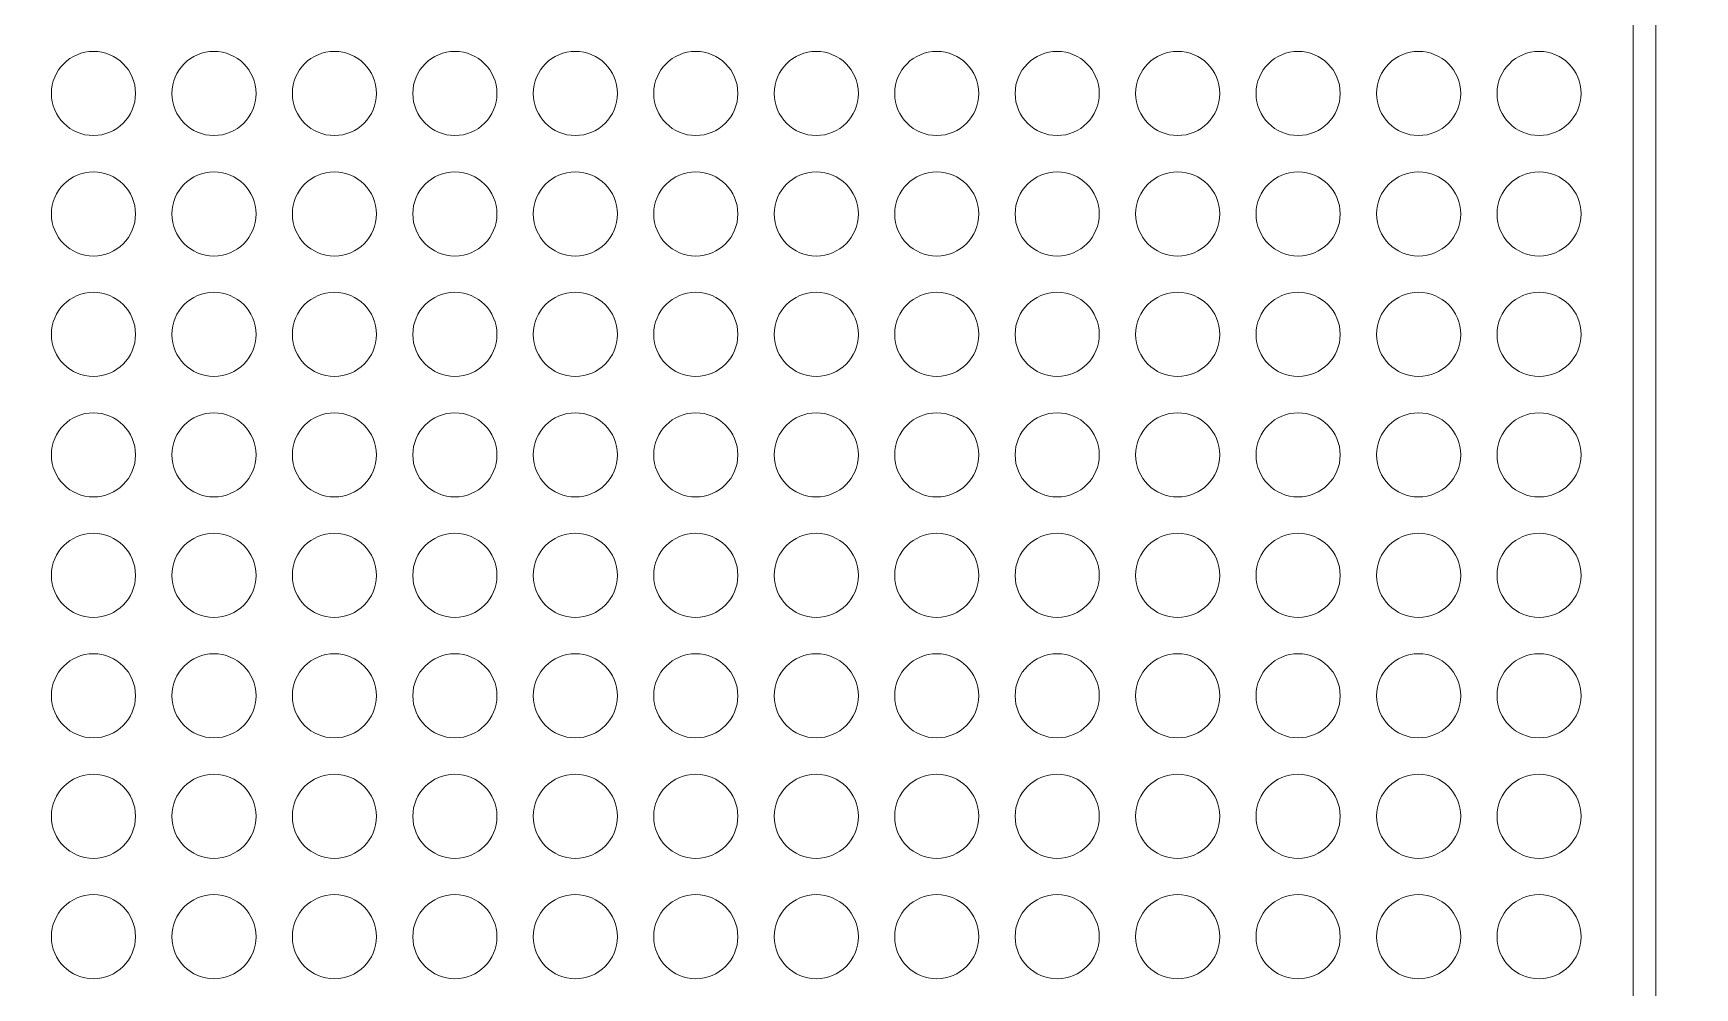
# Model space of a CAD drawing. Header units: millimetres. Extents: x -62 to 58, y -47 to 48.
# Drawn here: x 12.33 to 23.37, y -9.39 to -3.05 of the extents above; entities that cross this region are included whole.
import ezdxf

# ---------------------------------------------------------------- set-up
doc = ezdxf.new("R2010")
doc.units = ezdxf.units.MM
doc.header["$MEASUREMENT"] = 0
for name, color, linetype in [('BG_OUTLINE', 7, 'Continuous'), ('PG_SILKSCREEN_TOP', 7, 'Continuous'), ('PIN_SOLDERMASK_TOP', 7, 'Continuous')]:
    doc.layers.add(name, color=color, linetype=linetype)

msp = doc.modelspace()

# ---------------------------------------------------------------- linework, layer by layer
at = {"layer": 'BG_OUTLINE', "lineweight": 9}
msp.add_open_spline([(-39.9999, -35.8165), (-39.9999, -35.8165), (-39.9999, 34.1833), (-39.9999, 34.1833), (-39.9999, 34.1833), (-39.9999, 34.1833), (39.9999, 34.1833), (39.9999, 34.1833), (39.9999, 34.1833), (39.9999, 34.1833), (39.9999, -35.8165), (39.9999, -35.8165), (39.9999, -35.8165), (39.9999, -35.8165), (-39.9999, -35.8165), (-39.9999, -35.8165)], degree=3, knots=[0, 0, 0, 0, 0.25, 0.25, 0.25, 0.25, 0.5, 0.5, 0.5, 0.5, 0.75, 0.75, 0.75, 0.75, 1, 1, 1, 1], dxfattribs=at)
at = {"layer": 'PG_SILKSCREEN_TOP', "lineweight": 9}
msp.add_open_spline([(23.1079, -19.3487), (23.1079, -19.3487), (22.9555, -19.3487), (22.9555, -19.3487), (22.9555, -19.3487), (22.9555, -19.3487), (22.9555, 3.6515), (22.9555, 3.6515), (22.9555, 3.6515), (22.9555, 3.6515), (23.1079, 3.6515), (23.1079, 3.6515), (23.1079, 3.6515), (23.1079, 3.6515), (23.1079, -19.3487), (23.1079, -19.3487)], degree=3, knots=[0, 0, 0, 0, 0.25, 0.25, 0.25, 0.25, 0.5, 0.5, 0.5, 0.5, 0.75, 0.75, 0.75, 0.75, 1, 1, 1, 1], dxfattribs=at)
at = {"layer": 'PIN_SOLDERMASK_TOP', "lineweight": 9}
for points in [[(13.0108, -3.4485), (13.0108, -3.2942), (12.8858, -3.1691), (12.7314, -3.1691), (12.7314, -3.1691), (12.5771, -3.1691), (12.452, -3.2942), (12.452, -3.4485), (12.452, -3.4485), (12.452, -3.6028), (12.5771, -3.7279), (12.7314, -3.7279), (12.7314, -3.7279), (12.8858, -3.7279), (13.0108, -3.6028), (13.0108, -3.4485)], [(13.8109, -3.4485), (13.8109, -3.2942), (13.6859, -3.1691), (13.5315, -3.1691), (13.5315, -3.1691), (13.3772, -3.1691), (13.2521, -3.2942), (13.2521, -3.4485), (13.2521, -3.4485), (13.2521, -3.6028), (13.3772, -3.7279), (13.5315, -3.7279), (13.5315, -3.7279), (13.6859, -3.7279), (13.8109, -3.6028), (13.8109, -3.4485)], [(14.611, -3.4485), (14.611, -3.2942), (14.486, -3.1691), (14.3316, -3.1691), (14.3316, -3.1691), (14.1773, -3.1691), (14.0522, -3.2942), (14.0522, -3.4485), (14.0522, -3.4485), (14.0522, -3.6028), (14.1773, -3.7279), (14.3316, -3.7279), (14.3316, -3.7279), (14.486, -3.7279), (14.611, -3.6028), (14.611, -3.4485)], [(15.4109, -3.4485), (15.4109, -3.2942), (15.2858, -3.1691), (15.1315, -3.1691), (15.1315, -3.1691), (14.9772, -3.1691), (14.8521, -3.2942), (14.8521, -3.4485), (14.8521, -3.4485), (14.8521, -3.6028), (14.9772, -3.7279), (15.1315, -3.7279), (15.1315, -3.7279), (15.2858, -3.7279), (15.4109, -3.6028), (15.4109, -3.4485)], [(16.211, -3.4485), (16.211, -3.2942), (16.0859, -3.1691), (15.9316, -3.1691), (15.9316, -3.1691), (15.7773, -3.1691), (15.6522, -3.2942), (15.6522, -3.4485), (15.6522, -3.4485), (15.6522, -3.6028), (15.7773, -3.7279), (15.9316, -3.7279), (15.9316, -3.7279), (16.0859, -3.7279), (16.211, -3.6028), (16.211, -3.4485)], [(17.0108, -3.4485), (17.0108, -3.2942), (16.8857, -3.1691), (16.7314, -3.1691), (16.7314, -3.1691), (16.5771, -3.1691), (16.452, -3.2942), (16.452, -3.4485), (16.452, -3.4485), (16.452, -3.6028), (16.5771, -3.7279), (16.7314, -3.7279), (16.7314, -3.7279), (16.8857, -3.7279), (17.0108, -3.6028), (17.0108, -3.4485)], [(17.8109, -3.4485), (17.8109, -3.2942), (17.6858, -3.1691), (17.5315, -3.1691), (17.5315, -3.1691), (17.3772, -3.1691), (17.2521, -3.2942), (17.2521, -3.4485), (17.2521, -3.4485), (17.2521, -3.6028), (17.3772, -3.7279), (17.5315, -3.7279), (17.5315, -3.7279), (17.6858, -3.7279), (17.8109, -3.6028), (17.8109, -3.4485)], [(18.611, -3.4485), (18.611, -3.2942), (18.4859, -3.1691), (18.3316, -3.1691), (18.3316, -3.1691), (18.1773, -3.1691), (18.0522, -3.2942), (18.0522, -3.4485), (18.0522, -3.4485), (18.0522, -3.6028), (18.1773, -3.7279), (18.3316, -3.7279), (18.3316, -3.7279), (18.4859, -3.7279), (18.611, -3.6028), (18.611, -3.4485)], [(19.4109, -3.4485), (19.4109, -3.2942), (19.2858, -3.1691), (19.1315, -3.1691), (19.1315, -3.1691), (18.9772, -3.1691), (18.8521, -3.2942), (18.8521, -3.4485), (18.8521, -3.4485), (18.8521, -3.6028), (18.9772, -3.7279), (19.1315, -3.7279), (19.1315, -3.7279), (19.2858, -3.7279), (19.4109, -3.6028), (19.4109, -3.4485)], [(20.211, -3.4485), (20.211, -3.2942), (20.0859, -3.1691), (19.9316, -3.1691), (19.9316, -3.1691), (19.7773, -3.1691), (19.6522, -3.2942), (19.6522, -3.4485), (19.6522, -3.4485), (19.6522, -3.6028), (19.7773, -3.7279), (19.9316, -3.7279), (19.9316, -3.7279), (20.0859, -3.7279), (20.211, -3.6028), (20.211, -3.4485)], [(21.0108, -3.4485), (21.0108, -3.2942), (20.8857, -3.1691), (20.7314, -3.1691), (20.7314, -3.1691), (20.5771, -3.1691), (20.452, -3.2942), (20.452, -3.4485), (20.452, -3.4485), (20.452, -3.6028), (20.5771, -3.7279), (20.7314, -3.7279), (20.7314, -3.7279), (20.8857, -3.7279), (21.0108, -3.6028), (21.0108, -3.4485)], [(21.8109, -3.4485), (21.8109, -3.2942), (21.6858, -3.1691), (21.5315, -3.1691), (21.5315, -3.1691), (21.3772, -3.1691), (21.2521, -3.2942), (21.2521, -3.4485), (21.2521, -3.4485), (21.2521, -3.6028), (21.3772, -3.7279), (21.5315, -3.7279), (21.5315, -3.7279), (21.6858, -3.7279), (21.8109, -3.6028), (21.8109, -3.4485)], [(22.611, -3.4485), (22.611, -3.2942), (22.4859, -3.1691), (22.3316, -3.1691), (22.3316, -3.1691), (22.1773, -3.1691), (22.0522, -3.2942), (22.0522, -3.4485), (22.0522, -3.4485), (22.0522, -3.6028), (22.1773, -3.7279), (22.3316, -3.7279), (22.3316, -3.7279), (22.4859, -3.7279), (22.611, -3.6028), (22.611, -3.4485)], [(13.0108, -4.2486), (13.0108, -4.0943), (12.8858, -3.9692), (12.7314, -3.9692), (12.7314, -3.9692), (12.5771, -3.9692), (12.452, -4.0943), (12.452, -4.2486), (12.452, -4.2486), (12.452, -4.4029), (12.5771, -4.528), (12.7314, -4.528), (12.7314, -4.528), (12.8858, -4.528), (13.0108, -4.4029), (13.0108, -4.2486)], [(13.8109, -4.2486), (13.8109, -4.0943), (13.6859, -3.9692), (13.5315, -3.9692), (13.5315, -3.9692), (13.3772, -3.9692), (13.2521, -4.0943), (13.2521, -4.2486), (13.2521, -4.2486), (13.2521, -4.4029), (13.3772, -4.528), (13.5315, -4.528), (13.5315, -4.528), (13.6859, -4.528), (13.8109, -4.4029), (13.8109, -4.2486)], [(14.611, -4.2486), (14.611, -4.0943), (14.486, -3.9692), (14.3316, -3.9692), (14.3316, -3.9692), (14.1773, -3.9692), (14.0522, -4.0943), (14.0522, -4.2486), (14.0522, -4.2486), (14.0522, -4.4029), (14.1773, -4.528), (14.3316, -4.528), (14.3316, -4.528), (14.486, -4.528), (14.611, -4.4029), (14.611, -4.2486)], [(15.4109, -4.2486), (15.4109, -4.0943), (15.2858, -3.9692), (15.1315, -3.9692), (15.1315, -3.9692), (14.9772, -3.9692), (14.8521, -4.0943), (14.8521, -4.2486), (14.8521, -4.2486), (14.8521, -4.4029), (14.9772, -4.528), (15.1315, -4.528), (15.1315, -4.528), (15.2858, -4.528), (15.4109, -4.4029), (15.4109, -4.2486)], [(16.211, -4.2486), (16.211, -4.0943), (16.0859, -3.9692), (15.9316, -3.9692), (15.9316, -3.9692), (15.7773, -3.9692), (15.6522, -4.0943), (15.6522, -4.2486), (15.6522, -4.2486), (15.6522, -4.4029), (15.7773, -4.528), (15.9316, -4.528), (15.9316, -4.528), (16.0859, -4.528), (16.211, -4.4029), (16.211, -4.2486)], [(17.0108, -4.2486), (17.0108, -4.0943), (16.8857, -3.9692), (16.7314, -3.9692), (16.7314, -3.9692), (16.5771, -3.9692), (16.452, -4.0943), (16.452, -4.2486), (16.452, -4.2486), (16.452, -4.4029), (16.5771, -4.528), (16.7314, -4.528), (16.7314, -4.528), (16.8857, -4.528), (17.0108, -4.4029), (17.0108, -4.2486)], [(17.8109, -4.2486), (17.8109, -4.0943), (17.6858, -3.9692), (17.5315, -3.9692), (17.5315, -3.9692), (17.3772, -3.9692), (17.2521, -4.0943), (17.2521, -4.2486), (17.2521, -4.2486), (17.2521, -4.4029), (17.3772, -4.528), (17.5315, -4.528), (17.5315, -4.528), (17.6858, -4.528), (17.8109, -4.4029), (17.8109, -4.2486)], [(18.611, -4.2486), (18.611, -4.0943), (18.4859, -3.9692), (18.3316, -3.9692), (18.3316, -3.9692), (18.1773, -3.9692), (18.0522, -4.0943), (18.0522, -4.2486), (18.0522, -4.2486), (18.0522, -4.4029), (18.1773, -4.528), (18.3316, -4.528), (18.3316, -4.528), (18.4859, -4.528), (18.611, -4.4029), (18.611, -4.2486)], [(19.4109, -4.2486), (19.4109, -4.0943), (19.2858, -3.9692), (19.1315, -3.9692), (19.1315, -3.9692), (18.9772, -3.9692), (18.8521, -4.0943), (18.8521, -4.2486), (18.8521, -4.2486), (18.8521, -4.4029), (18.9772, -4.528), (19.1315, -4.528), (19.1315, -4.528), (19.2858, -4.528), (19.4109, -4.4029), (19.4109, -4.2486)], [(20.211, -4.2486), (20.211, -4.0943), (20.0859, -3.9692), (19.9316, -3.9692), (19.9316, -3.9692), (19.7773, -3.9692), (19.6522, -4.0943), (19.6522, -4.2486), (19.6522, -4.2486), (19.6522, -4.4029), (19.7773, -4.528), (19.9316, -4.528), (19.9316, -4.528), (20.0859, -4.528), (20.211, -4.4029), (20.211, -4.2486)], [(21.0108, -4.2486), (21.0108, -4.0943), (20.8857, -3.9692), (20.7314, -3.9692), (20.7314, -3.9692), (20.5771, -3.9692), (20.452, -4.0943), (20.452, -4.2486), (20.452, -4.2486), (20.452, -4.4029), (20.5771, -4.528), (20.7314, -4.528), (20.7314, -4.528), (20.8857, -4.528), (21.0108, -4.4029), (21.0108, -4.2486)], [(21.8109, -4.2486), (21.8109, -4.0943), (21.6858, -3.9692), (21.5315, -3.9692), (21.5315, -3.9692), (21.3772, -3.9692), (21.2521, -4.0943), (21.2521, -4.2486), (21.2521, -4.2486), (21.2521, -4.4029), (21.3772, -4.528), (21.5315, -4.528), (21.5315, -4.528), (21.6858, -4.528), (21.8109, -4.4029), (21.8109, -4.2486)], [(22.611, -4.2486), (22.611, -4.0943), (22.4859, -3.9692), (22.3316, -3.9692), (22.3316, -3.9692), (22.1773, -3.9692), (22.0522, -4.0943), (22.0522, -4.2486), (22.0522, -4.2486), (22.0522, -4.4029), (22.1773, -4.528), (22.3316, -4.528), (22.3316, -4.528), (22.4859, -4.528), (22.611, -4.4029), (22.611, -4.2486)], [(13.0108, -5.0485), (13.0108, -4.8941), (12.8858, -4.7691), (12.7314, -4.7691), (12.7314, -4.7691), (12.5771, -4.7691), (12.452, -4.8941), (12.452, -5.0485), (12.452, -5.0485), (12.452, -5.2028), (12.5771, -5.3279), (12.7314, -5.3279), (12.7314, -5.3279), (12.8858, -5.3279), (13.0108, -5.2028), (13.0108, -5.0485)], [(13.8109, -5.0485), (13.8109, -4.8941), (13.6859, -4.7691), (13.5315, -4.7691), (13.5315, -4.7691), (13.3772, -4.7691), (13.2521, -4.8941), (13.2521, -5.0485), (13.2521, -5.0485), (13.2521, -5.2028), (13.3772, -5.3279), (13.5315, -5.3279), (13.5315, -5.3279), (13.6859, -5.3279), (13.8109, -5.2028), (13.8109, -5.0485)], [(14.611, -5.0485), (14.611, -4.8941), (14.486, -4.7691), (14.3316, -4.7691), (14.3316, -4.7691), (14.1773, -4.7691), (14.0522, -4.8941), (14.0522, -5.0485), (14.0522, -5.0485), (14.0522, -5.2028), (14.1773, -5.3279), (14.3316, -5.3279), (14.3316, -5.3279), (14.486, -5.3279), (14.611, -5.2028), (14.611, -5.0485)], [(15.4109, -5.0485), (15.4109, -4.8941), (15.2858, -4.7691), (15.1315, -4.7691), (15.1315, -4.7691), (14.9772, -4.7691), (14.8521, -4.8941), (14.8521, -5.0485), (14.8521, -5.0485), (14.8521, -5.2028), (14.9772, -5.3279), (15.1315, -5.3279), (15.1315, -5.3279), (15.2858, -5.3279), (15.4109, -5.2028), (15.4109, -5.0485)], [(16.211, -5.0485), (16.211, -4.8941), (16.0859, -4.7691), (15.9316, -4.7691), (15.9316, -4.7691), (15.7773, -4.7691), (15.6522, -4.8941), (15.6522, -5.0485), (15.6522, -5.0485), (15.6522, -5.2028), (15.7773, -5.3279), (15.9316, -5.3279), (15.9316, -5.3279), (16.0859, -5.3279), (16.211, -5.2028), (16.211, -5.0485)], [(17.0108, -5.0485), (17.0108, -4.8941), (16.8857, -4.7691), (16.7314, -4.7691), (16.7314, -4.7691), (16.5771, -4.7691), (16.452, -4.8941), (16.452, -5.0485), (16.452, -5.0485), (16.452, -5.2028), (16.5771, -5.3279), (16.7314, -5.3279), (16.7314, -5.3279), (16.8857, -5.3279), (17.0108, -5.2028), (17.0108, -5.0485)], [(17.8109, -5.0485), (17.8109, -4.8941), (17.6858, -4.7691), (17.5315, -4.7691), (17.5315, -4.7691), (17.3772, -4.7691), (17.2521, -4.8941), (17.2521, -5.0485), (17.2521, -5.0485), (17.2521, -5.2028), (17.3772, -5.3279), (17.5315, -5.3279), (17.5315, -5.3279), (17.6858, -5.3279), (17.8109, -5.2028), (17.8109, -5.0485)], [(18.611, -5.0485), (18.611, -4.8941), (18.4859, -4.7691), (18.3316, -4.7691), (18.3316, -4.7691), (18.1773, -4.7691), (18.0522, -4.8941), (18.0522, -5.0485), (18.0522, -5.0485), (18.0522, -5.2028), (18.1773, -5.3279), (18.3316, -5.3279), (18.3316, -5.3279), (18.4859, -5.3279), (18.611, -5.2028), (18.611, -5.0485)], [(19.4109, -5.0485), (19.4109, -4.8941), (19.2858, -4.7691), (19.1315, -4.7691), (19.1315, -4.7691), (18.9772, -4.7691), (18.8521, -4.8941), (18.8521, -5.0485), (18.8521, -5.0485), (18.8521, -5.2028), (18.9772, -5.3279), (19.1315, -5.3279), (19.1315, -5.3279), (19.2858, -5.3279), (19.4109, -5.2028), (19.4109, -5.0485)], [(20.211, -5.0485), (20.211, -4.8941), (20.0859, -4.7691), (19.9316, -4.7691), (19.9316, -4.7691), (19.7773, -4.7691), (19.6522, -4.8941), (19.6522, -5.0485), (19.6522, -5.0485), (19.6522, -5.2028), (19.7773, -5.3279), (19.9316, -5.3279), (19.9316, -5.3279), (20.0859, -5.3279), (20.211, -5.2028), (20.211, -5.0485)], [(21.0108, -5.0485), (21.0108, -4.8941), (20.8857, -4.7691), (20.7314, -4.7691), (20.7314, -4.7691), (20.5771, -4.7691), (20.452, -4.8941), (20.452, -5.0485), (20.452, -5.0485), (20.452, -5.2028), (20.5771, -5.3279), (20.7314, -5.3279), (20.7314, -5.3279), (20.8857, -5.3279), (21.0108, -5.2028), (21.0108, -5.0485)], [(21.8109, -5.0485), (21.8109, -4.8941), (21.6858, -4.7691), (21.5315, -4.7691), (21.5315, -4.7691), (21.3772, -4.7691), (21.2521, -4.8941), (21.2521, -5.0485), (21.2521, -5.0485), (21.2521, -5.2028), (21.3772, -5.3279), (21.5315, -5.3279), (21.5315, -5.3279), (21.6858, -5.3279), (21.8109, -5.2028), (21.8109, -5.0485)], [(22.611, -5.0485), (22.611, -4.8941), (22.4859, -4.7691), (22.3316, -4.7691), (22.3316, -4.7691), (22.1773, -4.7691), (22.0522, -4.8941), (22.0522, -5.0485), (22.0522, -5.0485), (22.0522, -5.2028), (22.1773, -5.3279), (22.3316, -5.3279), (22.3316, -5.3279), (22.4859, -5.3279), (22.611, -5.2028), (22.611, -5.0485)], [(13.0108, -5.8486), (13.0108, -5.6942), (12.8858, -5.5692), (12.7314, -5.5692), (12.7314, -5.5692), (12.5771, -5.5692), (12.452, -5.6942), (12.452, -5.8486), (12.452, -5.8486), (12.452, -6.0029), (12.5771, -6.128), (12.7314, -6.128), (12.7314, -6.128), (12.8858, -6.128), (13.0108, -6.0029), (13.0108, -5.8486)], [(13.8109, -5.8486), (13.8109, -5.6942), (13.6859, -5.5692), (13.5315, -5.5692), (13.5315, -5.5692), (13.3772, -5.5692), (13.2521, -5.6942), (13.2521, -5.8486), (13.2521, -5.8486), (13.2521, -6.0029), (13.3772, -6.128), (13.5315, -6.128), (13.5315, -6.128), (13.6859, -6.128), (13.8109, -6.0029), (13.8109, -5.8486)], [(14.611, -5.8486), (14.611, -5.6942), (14.486, -5.5692), (14.3316, -5.5692), (14.3316, -5.5692), (14.1773, -5.5692), (14.0522, -5.6942), (14.0522, -5.8486), (14.0522, -5.8486), (14.0522, -6.0029), (14.1773, -6.128), (14.3316, -6.128), (14.3316, -6.128), (14.486, -6.128), (14.611, -6.0029), (14.611, -5.8486)], [(15.4109, -5.8486), (15.4109, -5.6942), (15.2858, -5.5692), (15.1315, -5.5692), (15.1315, -5.5692), (14.9772, -5.5692), (14.8521, -5.6942), (14.8521, -5.8486), (14.8521, -5.8486), (14.8521, -6.0029), (14.9772, -6.128), (15.1315, -6.128), (15.1315, -6.128), (15.2858, -6.128), (15.4109, -6.0029), (15.4109, -5.8486)], [(16.211, -5.8486), (16.211, -5.6942), (16.0859, -5.5692), (15.9316, -5.5692), (15.9316, -5.5692), (15.7773, -5.5692), (15.6522, -5.6942), (15.6522, -5.8486), (15.6522, -5.8486), (15.6522, -6.0029), (15.7773, -6.128), (15.9316, -6.128), (15.9316, -6.128), (16.0859, -6.128), (16.211, -6.0029), (16.211, -5.8486)], [(17.0108, -5.8486), (17.0108, -5.6942), (16.8857, -5.5692), (16.7314, -5.5692), (16.7314, -5.5692), (16.5771, -5.5692), (16.452, -5.6942), (16.452, -5.8486), (16.452, -5.8486), (16.452, -6.0029), (16.5771, -6.128), (16.7314, -6.128), (16.7314, -6.128), (16.8857, -6.128), (17.0108, -6.0029), (17.0108, -5.8486)], [(17.8109, -5.8486), (17.8109, -5.6942), (17.6858, -5.5692), (17.5315, -5.5692), (17.5315, -5.5692), (17.3772, -5.5692), (17.2521, -5.6942), (17.2521, -5.8486), (17.2521, -5.8486), (17.2521, -6.0029), (17.3772, -6.128), (17.5315, -6.128), (17.5315, -6.128), (17.6858, -6.128), (17.8109, -6.0029), (17.8109, -5.8486)], [(18.611, -5.8486), (18.611, -5.6942), (18.4859, -5.5692), (18.3316, -5.5692), (18.3316, -5.5692), (18.1773, -5.5692), (18.0522, -5.6942), (18.0522, -5.8486), (18.0522, -5.8486), (18.0522, -6.0029), (18.1773, -6.128), (18.3316, -6.128), (18.3316, -6.128), (18.4859, -6.128), (18.611, -6.0029), (18.611, -5.8486)], [(19.4109, -5.8486), (19.4109, -5.6942), (19.2858, -5.5692), (19.1315, -5.5692), (19.1315, -5.5692), (18.9772, -5.5692), (18.8521, -5.6942), (18.8521, -5.8486), (18.8521, -5.8486), (18.8521, -6.0029), (18.9772, -6.128), (19.1315, -6.128), (19.1315, -6.128), (19.2858, -6.128), (19.4109, -6.0029), (19.4109, -5.8486)], [(20.211, -5.8486), (20.211, -5.6942), (20.0859, -5.5692), (19.9316, -5.5692), (19.9316, -5.5692), (19.7773, -5.5692), (19.6522, -5.6942), (19.6522, -5.8486), (19.6522, -5.8486), (19.6522, -6.0029), (19.7773, -6.128), (19.9316, -6.128), (19.9316, -6.128), (20.0859, -6.128), (20.211, -6.0029), (20.211, -5.8486)], [(21.0108, -5.8486), (21.0108, -5.6942), (20.8857, -5.5692), (20.7314, -5.5692), (20.7314, -5.5692), (20.5771, -5.5692), (20.452, -5.6942), (20.452, -5.8486), (20.452, -5.8486), (20.452, -6.0029), (20.5771, -6.128), (20.7314, -6.128), (20.7314, -6.128), (20.8857, -6.128), (21.0108, -6.0029), (21.0108, -5.8486)], [(21.8109, -5.8486), (21.8109, -5.6942), (21.6858, -5.5692), (21.5315, -5.5692), (21.5315, -5.5692), (21.3772, -5.5692), (21.2521, -5.6942), (21.2521, -5.8486), (21.2521, -5.8486), (21.2521, -6.0029), (21.3772, -6.128), (21.5315, -6.128), (21.5315, -6.128), (21.6858, -6.128), (21.8109, -6.0029), (21.8109, -5.8486)], [(22.611, -5.8486), (22.611, -5.6942), (22.4859, -5.5692), (22.3316, -5.5692), (22.3316, -5.5692), (22.1773, -5.5692), (22.0522, -5.6942), (22.0522, -5.8486), (22.0522, -5.8486), (22.0522, -6.0029), (22.1773, -6.128), (22.3316, -6.128), (22.3316, -6.128), (22.4859, -6.128), (22.611, -6.0029), (22.611, -5.8486)], [(13.0108, -6.6487), (13.0108, -6.4943), (12.8858, -6.3693), (12.7314, -6.3693), (12.7314, -6.3693), (12.5771, -6.3693), (12.452, -6.4943), (12.452, -6.6487), (12.452, -6.6487), (12.452, -6.803), (12.5771, -6.9281), (12.7314, -6.9281), (12.7314, -6.9281), (12.8858, -6.9281), (13.0108, -6.803), (13.0108, -6.6487)], [(13.8109, -6.6487), (13.8109, -6.4943), (13.6859, -6.3693), (13.5315, -6.3693), (13.5315, -6.3693), (13.3772, -6.3693), (13.2521, -6.4943), (13.2521, -6.6487), (13.2521, -6.6487), (13.2521, -6.803), (13.3772, -6.9281), (13.5315, -6.9281), (13.5315, -6.9281), (13.6859, -6.9281), (13.8109, -6.803), (13.8109, -6.6487)], [(14.611, -6.6487), (14.611, -6.4943), (14.486, -6.3693), (14.3316, -6.3693), (14.3316, -6.3693), (14.1773, -6.3693), (14.0522, -6.4943), (14.0522, -6.6487), (14.0522, -6.6487), (14.0522, -6.803), (14.1773, -6.9281), (14.3316, -6.9281), (14.3316, -6.9281), (14.486, -6.9281), (14.611, -6.803), (14.611, -6.6487)], [(15.4109, -6.6487), (15.4109, -6.4943), (15.2858, -6.3693), (15.1315, -6.3693), (15.1315, -6.3693), (14.9772, -6.3693), (14.8521, -6.4943), (14.8521, -6.6487), (14.8521, -6.6487), (14.8521, -6.803), (14.9772, -6.9281), (15.1315, -6.9281), (15.1315, -6.9281), (15.2858, -6.9281), (15.4109, -6.803), (15.4109, -6.6487)], [(16.211, -6.6487), (16.211, -6.4943), (16.0859, -6.3693), (15.9316, -6.3693), (15.9316, -6.3693), (15.7773, -6.3693), (15.6522, -6.4943), (15.6522, -6.6487), (15.6522, -6.6487), (15.6522, -6.803), (15.7773, -6.9281), (15.9316, -6.9281), (15.9316, -6.9281), (16.0859, -6.9281), (16.211, -6.803), (16.211, -6.6487)], [(17.0108, -6.6487), (17.0108, -6.4943), (16.8857, -6.3693), (16.7314, -6.3693), (16.7314, -6.3693), (16.5771, -6.3693), (16.452, -6.4943), (16.452, -6.6487), (16.452, -6.6487), (16.452, -6.803), (16.5771, -6.9281), (16.7314, -6.9281), (16.7314, -6.9281), (16.8857, -6.9281), (17.0108, -6.803), (17.0108, -6.6487)], [(17.8109, -6.6487), (17.8109, -6.4943), (17.6858, -6.3693), (17.5315, -6.3693), (17.5315, -6.3693), (17.3772, -6.3693), (17.2521, -6.4943), (17.2521, -6.6487), (17.2521, -6.6487), (17.2521, -6.803), (17.3772, -6.9281), (17.5315, -6.9281), (17.5315, -6.9281), (17.6858, -6.9281), (17.8109, -6.803), (17.8109, -6.6487)], [(18.611, -6.6487), (18.611, -6.4943), (18.4859, -6.3693), (18.3316, -6.3693), (18.3316, -6.3693), (18.1773, -6.3693), (18.0522, -6.4943), (18.0522, -6.6487), (18.0522, -6.6487), (18.0522, -6.803), (18.1773, -6.9281), (18.3316, -6.9281), (18.3316, -6.9281), (18.4859, -6.9281), (18.611, -6.803), (18.611, -6.6487)], [(19.4109, -6.6487), (19.4109, -6.4943), (19.2858, -6.3693), (19.1315, -6.3693), (19.1315, -6.3693), (18.9772, -6.3693), (18.8521, -6.4943), (18.8521, -6.6487), (18.8521, -6.6487), (18.8521, -6.803), (18.9772, -6.9281), (19.1315, -6.9281), (19.1315, -6.9281), (19.2858, -6.9281), (19.4109, -6.803), (19.4109, -6.6487)], [(20.211, -6.6487), (20.211, -6.4943), (20.0859, -6.3693), (19.9316, -6.3693), (19.9316, -6.3693), (19.7773, -6.3693), (19.6522, -6.4943), (19.6522, -6.6487), (19.6522, -6.6487), (19.6522, -6.803), (19.7773, -6.9281), (19.9316, -6.9281), (19.9316, -6.9281), (20.0859, -6.9281), (20.211, -6.803), (20.211, -6.6487)], [(21.0108, -6.6487), (21.0108, -6.4943), (20.8857, -6.3693), (20.7314, -6.3693), (20.7314, -6.3693), (20.5771, -6.3693), (20.452, -6.4943), (20.452, -6.6487), (20.452, -6.6487), (20.452, -6.803), (20.5771, -6.9281), (20.7314, -6.9281), (20.7314, -6.9281), (20.8857, -6.9281), (21.0108, -6.803), (21.0108, -6.6487)], [(21.8109, -6.6487), (21.8109, -6.4943), (21.6858, -6.3693), (21.5315, -6.3693), (21.5315, -6.3693), (21.3772, -6.3693), (21.2521, -6.4943), (21.2521, -6.6487), (21.2521, -6.6487), (21.2521, -6.803), (21.3772, -6.9281), (21.5315, -6.9281), (21.5315, -6.9281), (21.6858, -6.9281), (21.8109, -6.803), (21.8109, -6.6487)], [(22.611, -6.6487), (22.611, -6.4943), (22.4859, -6.3693), (22.3316, -6.3693), (22.3316, -6.3693), (22.1773, -6.3693), (22.0522, -6.4943), (22.0522, -6.6487), (22.0522, -6.6487), (22.0522, -6.803), (22.1773, -6.9281), (22.3316, -6.9281), (22.3316, -6.9281), (22.4859, -6.9281), (22.611, -6.803), (22.611, -6.6487)], [(13.0108, -7.4485), (13.0108, -7.2942), (12.8858, -7.1691), (12.7314, -7.1691), (12.7314, -7.1691), (12.5771, -7.1691), (12.452, -7.2942), (12.452, -7.4485), (12.452, -7.4485), (12.452, -7.6028), (12.5771, -7.7279), (12.7314, -7.7279), (12.7314, -7.7279), (12.8858, -7.7279), (13.0108, -7.6028), (13.0108, -7.4485)], [(13.8109, -7.4485), (13.8109, -7.2942), (13.6859, -7.1691), (13.5315, -7.1691), (13.5315, -7.1691), (13.3772, -7.1691), (13.2521, -7.2942), (13.2521, -7.4485), (13.2521, -7.4485), (13.2521, -7.6028), (13.3772, -7.7279), (13.5315, -7.7279), (13.5315, -7.7279), (13.6859, -7.7279), (13.8109, -7.6028), (13.8109, -7.4485)], [(14.611, -7.4485), (14.611, -7.2942), (14.486, -7.1691), (14.3316, -7.1691), (14.3316, -7.1691), (14.1773, -7.1691), (14.0522, -7.2942), (14.0522, -7.4485), (14.0522, -7.4485), (14.0522, -7.6028), (14.1773, -7.7279), (14.3316, -7.7279), (14.3316, -7.7279), (14.486, -7.7279), (14.611, -7.6028), (14.611, -7.4485)], [(15.4109, -7.4485), (15.4109, -7.2942), (15.2858, -7.1691), (15.1315, -7.1691), (15.1315, -7.1691), (14.9772, -7.1691), (14.8521, -7.2942), (14.8521, -7.4485), (14.8521, -7.4485), (14.8521, -7.6028), (14.9772, -7.7279), (15.1315, -7.7279), (15.1315, -7.7279), (15.2858, -7.7279), (15.4109, -7.6028), (15.4109, -7.4485)], [(16.211, -7.4485), (16.211, -7.2942), (16.0859, -7.1691), (15.9316, -7.1691), (15.9316, -7.1691), (15.7773, -7.1691), (15.6522, -7.2942), (15.6522, -7.4485), (15.6522, -7.4485), (15.6522, -7.6028), (15.7773, -7.7279), (15.9316, -7.7279), (15.9316, -7.7279), (16.0859, -7.7279), (16.211, -7.6028), (16.211, -7.4485)], [(17.0108, -7.4485), (17.0108, -7.2942), (16.8857, -7.1691), (16.7314, -7.1691), (16.7314, -7.1691), (16.5771, -7.1691), (16.452, -7.2942), (16.452, -7.4485), (16.452, -7.4485), (16.452, -7.6028), (16.5771, -7.7279), (16.7314, -7.7279), (16.7314, -7.7279), (16.8857, -7.7279), (17.0108, -7.6028), (17.0108, -7.4485)], [(17.8109, -7.4485), (17.8109, -7.2942), (17.6858, -7.1691), (17.5315, -7.1691), (17.5315, -7.1691), (17.3772, -7.1691), (17.2521, -7.2942), (17.2521, -7.4485), (17.2521, -7.4485), (17.2521, -7.6028), (17.3772, -7.7279), (17.5315, -7.7279), (17.5315, -7.7279), (17.6858, -7.7279), (17.8109, -7.6028), (17.8109, -7.4485)], [(18.611, -7.4485), (18.611, -7.2942), (18.4859, -7.1691), (18.3316, -7.1691), (18.3316, -7.1691), (18.1773, -7.1691), (18.0522, -7.2942), (18.0522, -7.4485), (18.0522, -7.4485), (18.0522, -7.6028), (18.1773, -7.7279), (18.3316, -7.7279), (18.3316, -7.7279), (18.4859, -7.7279), (18.611, -7.6028), (18.611, -7.4485)], [(19.4109, -7.4485), (19.4109, -7.2942), (19.2858, -7.1691), (19.1315, -7.1691), (19.1315, -7.1691), (18.9772, -7.1691), (18.8521, -7.2942), (18.8521, -7.4485), (18.8521, -7.4485), (18.8521, -7.6028), (18.9772, -7.7279), (19.1315, -7.7279), (19.1315, -7.7279), (19.2858, -7.7279), (19.4109, -7.6028), (19.4109, -7.4485)], [(20.211, -7.4485), (20.211, -7.2942), (20.0859, -7.1691), (19.9316, -7.1691), (19.9316, -7.1691), (19.7773, -7.1691), (19.6522, -7.2942), (19.6522, -7.4485), (19.6522, -7.4485), (19.6522, -7.6028), (19.7773, -7.7279), (19.9316, -7.7279), (19.9316, -7.7279), (20.0859, -7.7279), (20.211, -7.6028), (20.211, -7.4485)], [(21.0108, -7.4485), (21.0108, -7.2942), (20.8857, -7.1691), (20.7314, -7.1691), (20.7314, -7.1691), (20.5771, -7.1691), (20.452, -7.2942), (20.452, -7.4485), (20.452, -7.4485), (20.452, -7.6028), (20.5771, -7.7279), (20.7314, -7.7279), (20.7314, -7.7279), (20.8857, -7.7279), (21.0108, -7.6028), (21.0108, -7.4485)], [(21.8109, -7.4485), (21.8109, -7.2942), (21.6858, -7.1691), (21.5315, -7.1691), (21.5315, -7.1691), (21.3772, -7.1691), (21.2521, -7.2942), (21.2521, -7.4485), (21.2521, -7.4485), (21.2521, -7.6028), (21.3772, -7.7279), (21.5315, -7.7279), (21.5315, -7.7279), (21.6858, -7.7279), (21.8109, -7.6028), (21.8109, -7.4485)], [(22.611, -7.4485), (22.611, -7.2942), (22.4859, -7.1691), (22.3316, -7.1691), (22.3316, -7.1691), (22.1773, -7.1691), (22.0522, -7.2942), (22.0522, -7.4485), (22.0522, -7.4485), (22.0522, -7.6028), (22.1773, -7.7279), (22.3316, -7.7279), (22.3316, -7.7279), (22.4859, -7.7279), (22.611, -7.6028), (22.611, -7.4485)], [(13.0108, -8.2486), (13.0108, -8.0943), (12.8858, -7.9692), (12.7314, -7.9692), (12.7314, -7.9692), (12.5771, -7.9692), (12.452, -8.0943), (12.452, -8.2486), (12.452, -8.2486), (12.452, -8.4029), (12.5771, -8.528), (12.7314, -8.528), (12.7314, -8.528), (12.8858, -8.528), (13.0108, -8.4029), (13.0108, -8.2486)], [(13.8109, -8.2486), (13.8109, -8.0943), (13.6859, -7.9692), (13.5315, -7.9692), (13.5315, -7.9692), (13.3772, -7.9692), (13.2521, -8.0943), (13.2521, -8.2486), (13.2521, -8.2486), (13.2521, -8.4029), (13.3772, -8.528), (13.5315, -8.528), (13.5315, -8.528), (13.6859, -8.528), (13.8109, -8.4029), (13.8109, -8.2486)], [(14.611, -8.2486), (14.611, -8.0943), (14.486, -7.9692), (14.3316, -7.9692), (14.3316, -7.9692), (14.1773, -7.9692), (14.0522, -8.0943), (14.0522, -8.2486), (14.0522, -8.2486), (14.0522, -8.4029), (14.1773, -8.528), (14.3316, -8.528), (14.3316, -8.528), (14.486, -8.528), (14.611, -8.4029), (14.611, -8.2486)], [(15.4109, -8.2486), (15.4109, -8.0943), (15.2858, -7.9692), (15.1315, -7.9692), (15.1315, -7.9692), (14.9772, -7.9692), (14.8521, -8.0943), (14.8521, -8.2486), (14.8521, -8.2486), (14.8521, -8.4029), (14.9772, -8.528), (15.1315, -8.528), (15.1315, -8.528), (15.2858, -8.528), (15.4109, -8.4029), (15.4109, -8.2486)], [(16.211, -8.2486), (16.211, -8.0943), (16.0859, -7.9692), (15.9316, -7.9692), (15.9316, -7.9692), (15.7773, -7.9692), (15.6522, -8.0943), (15.6522, -8.2486), (15.6522, -8.2486), (15.6522, -8.4029), (15.7773, -8.528), (15.9316, -8.528), (15.9316, -8.528), (16.0859, -8.528), (16.211, -8.4029), (16.211, -8.2486)], [(17.0108, -8.2486), (17.0108, -8.0943), (16.8857, -7.9692), (16.7314, -7.9692), (16.7314, -7.9692), (16.5771, -7.9692), (16.452, -8.0943), (16.452, -8.2486), (16.452, -8.2486), (16.452, -8.4029), (16.5771, -8.528), (16.7314, -8.528), (16.7314, -8.528), (16.8857, -8.528), (17.0108, -8.4029), (17.0108, -8.2486)], [(17.8109, -8.2486), (17.8109, -8.0943), (17.6858, -7.9692), (17.5315, -7.9692), (17.5315, -7.9692), (17.3772, -7.9692), (17.2521, -8.0943), (17.2521, -8.2486), (17.2521, -8.2486), (17.2521, -8.4029), (17.3772, -8.528), (17.5315, -8.528), (17.5315, -8.528), (17.6858, -8.528), (17.8109, -8.4029), (17.8109, -8.2486)], [(18.611, -8.2486), (18.611, -8.0943), (18.4859, -7.9692), (18.3316, -7.9692), (18.3316, -7.9692), (18.1773, -7.9692), (18.0522, -8.0943), (18.0522, -8.2486), (18.0522, -8.2486), (18.0522, -8.4029), (18.1773, -8.528), (18.3316, -8.528), (18.3316, -8.528), (18.4859, -8.528), (18.611, -8.4029), (18.611, -8.2486)], [(19.4109, -8.2486), (19.4109, -8.0943), (19.2858, -7.9692), (19.1315, -7.9692), (19.1315, -7.9692), (18.9772, -7.9692), (18.8521, -8.0943), (18.8521, -8.2486), (18.8521, -8.2486), (18.8521, -8.4029), (18.9772, -8.528), (19.1315, -8.528), (19.1315, -8.528), (19.2858, -8.528), (19.4109, -8.4029), (19.4109, -8.2486)], [(20.211, -8.2486), (20.211, -8.0943), (20.0859, -7.9692), (19.9316, -7.9692), (19.9316, -7.9692), (19.7773, -7.9692), (19.6522, -8.0943), (19.6522, -8.2486), (19.6522, -8.2486), (19.6522, -8.4029), (19.7773, -8.528), (19.9316, -8.528), (19.9316, -8.528), (20.0859, -8.528), (20.211, -8.4029), (20.211, -8.2486)], [(21.0108, -8.2486), (21.0108, -8.0943), (20.8857, -7.9692), (20.7314, -7.9692), (20.7314, -7.9692), (20.5771, -7.9692), (20.452, -8.0943), (20.452, -8.2486), (20.452, -8.2486), (20.452, -8.4029), (20.5771, -8.528), (20.7314, -8.528), (20.7314, -8.528), (20.8857, -8.528), (21.0108, -8.4029), (21.0108, -8.2486)], [(21.8109, -8.2486), (21.8109, -8.0943), (21.6858, -7.9692), (21.5315, -7.9692), (21.5315, -7.9692), (21.3772, -7.9692), (21.2521, -8.0943), (21.2521, -8.2486), (21.2521, -8.2486), (21.2521, -8.4029), (21.3772, -8.528), (21.5315, -8.528), (21.5315, -8.528), (21.6858, -8.528), (21.8109, -8.4029), (21.8109, -8.2486)], [(22.611, -8.2486), (22.611, -8.0943), (22.4859, -7.9692), (22.3316, -7.9692), (22.3316, -7.9692), (22.1773, -7.9692), (22.0522, -8.0943), (22.0522, -8.2486), (22.0522, -8.2486), (22.0522, -8.4029), (22.1773, -8.528), (22.3316, -8.528), (22.3316, -8.528), (22.4859, -8.528), (22.611, -8.4029), (22.611, -8.2486)], [(13.0108, -9.0484), (13.0108, -8.8941), (12.8858, -8.769), (12.7314, -8.769), (12.7314, -8.769), (12.5771, -8.769), (12.452, -8.8941), (12.452, -9.0484), (12.452, -9.0484), (12.452, -9.2028), (12.5771, -9.3278), (12.7314, -9.3278), (12.7314, -9.3278), (12.8858, -9.3278), (13.0108, -9.2028), (13.0108, -9.0484)], [(13.8109, -9.0484), (13.8109, -8.8941), (13.6859, -8.769), (13.5315, -8.769), (13.5315, -8.769), (13.3772, -8.769), (13.2521, -8.8941), (13.2521, -9.0484), (13.2521, -9.0484), (13.2521, -9.2028), (13.3772, -9.3278), (13.5315, -9.3278), (13.5315, -9.3278), (13.6859, -9.3278), (13.8109, -9.2028), (13.8109, -9.0484)], [(14.611, -9.0484), (14.611, -8.8941), (14.486, -8.769), (14.3316, -8.769), (14.3316, -8.769), (14.1773, -8.769), (14.0522, -8.8941), (14.0522, -9.0484), (14.0522, -9.0484), (14.0522, -9.2028), (14.1773, -9.3278), (14.3316, -9.3278), (14.3316, -9.3278), (14.486, -9.3278), (14.611, -9.2028), (14.611, -9.0484)], [(15.4109, -9.0484), (15.4109, -8.8941), (15.2858, -8.769), (15.1315, -8.769), (15.1315, -8.769), (14.9772, -8.769), (14.8521, -8.8941), (14.8521, -9.0484), (14.8521, -9.0484), (14.8521, -9.2028), (14.9772, -9.3278), (15.1315, -9.3278), (15.1315, -9.3278), (15.2858, -9.3278), (15.4109, -9.2028), (15.4109, -9.0484)], [(16.211, -9.0484), (16.211, -8.8941), (16.0859, -8.769), (15.9316, -8.769), (15.9316, -8.769), (15.7773, -8.769), (15.6522, -8.8941), (15.6522, -9.0484), (15.6522, -9.0484), (15.6522, -9.2028), (15.7773, -9.3278), (15.9316, -9.3278), (15.9316, -9.3278), (16.0859, -9.3278), (16.211, -9.2028), (16.211, -9.0484)], [(17.0108, -9.0484), (17.0108, -8.8941), (16.8857, -8.769), (16.7314, -8.769), (16.7314, -8.769), (16.5771, -8.769), (16.452, -8.8941), (16.452, -9.0484), (16.452, -9.0484), (16.452, -9.2028), (16.5771, -9.3278), (16.7314, -9.3278), (16.7314, -9.3278), (16.8857, -9.3278), (17.0108, -9.2028), (17.0108, -9.0484)], [(17.8109, -9.0484), (17.8109, -8.8941), (17.6858, -8.769), (17.5315, -8.769), (17.5315, -8.769), (17.3772, -8.769), (17.2521, -8.8941), (17.2521, -9.0484), (17.2521, -9.0484), (17.2521, -9.2028), (17.3772, -9.3278), (17.5315, -9.3278), (17.5315, -9.3278), (17.6858, -9.3278), (17.8109, -9.2028), (17.8109, -9.0484)], [(18.611, -9.0484), (18.611, -8.8941), (18.4859, -8.769), (18.3316, -8.769), (18.3316, -8.769), (18.1773, -8.769), (18.0522, -8.8941), (18.0522, -9.0484), (18.0522, -9.0484), (18.0522, -9.2028), (18.1773, -9.3278), (18.3316, -9.3278), (18.3316, -9.3278), (18.4859, -9.3278), (18.611, -9.2028), (18.611, -9.0484)], [(19.4109, -9.0484), (19.4109, -8.8941), (19.2858, -8.769), (19.1315, -8.769), (19.1315, -8.769), (18.9772, -8.769), (18.8521, -8.8941), (18.8521, -9.0484), (18.8521, -9.0484), (18.8521, -9.2028), (18.9772, -9.3278), (19.1315, -9.3278), (19.1315, -9.3278), (19.2858, -9.3278), (19.4109, -9.2028), (19.4109, -9.0484)], [(20.211, -9.0484), (20.211, -8.8941), (20.0859, -8.769), (19.9316, -8.769), (19.9316, -8.769), (19.7773, -8.769), (19.6522, -8.8941), (19.6522, -9.0484), (19.6522, -9.0484), (19.6522, -9.2028), (19.7773, -9.3278), (19.9316, -9.3278), (19.9316, -9.3278), (20.0859, -9.3278), (20.211, -9.2028), (20.211, -9.0484)], [(21.0108, -9.0484), (21.0108, -8.8941), (20.8857, -8.769), (20.7314, -8.769), (20.7314, -8.769), (20.5771, -8.769), (20.452, -8.8941), (20.452, -9.0484), (20.452, -9.0484), (20.452, -9.2028), (20.5771, -9.3278), (20.7314, -9.3278), (20.7314, -9.3278), (20.8857, -9.3278), (21.0108, -9.2028), (21.0108, -9.0484)], [(21.8109, -9.0484), (21.8109, -8.8941), (21.6858, -8.769), (21.5315, -8.769), (21.5315, -8.769), (21.3772, -8.769), (21.2521, -8.8941), (21.2521, -9.0484), (21.2521, -9.0484), (21.2521, -9.2028), (21.3772, -9.3278), (21.5315, -9.3278), (21.5315, -9.3278), (21.6858, -9.3278), (21.8109, -9.2028), (21.8109, -9.0484)], [(22.611, -9.0484), (22.611, -8.8941), (22.4859, -8.769), (22.3316, -8.769), (22.3316, -8.769), (22.1773, -8.769), (22.0522, -8.8941), (22.0522, -9.0484), (22.0522, -9.0484), (22.0522, -9.2028), (22.1773, -9.3278), (22.3316, -9.3278), (22.3316, -9.3278), (22.4859, -9.3278), (22.611, -9.2028), (22.611, -9.0484)]]:
    msp.add_open_spline(points, degree=3, knots=[0, 0, 0, 0, 0.25, 0.25, 0.25, 0.25, 0.5, 0.5, 0.5, 0.5, 0.75, 0.75, 0.75, 0.75, 1, 1, 1, 1], dxfattribs=at)

doc.saveas('drawing.dxf')
